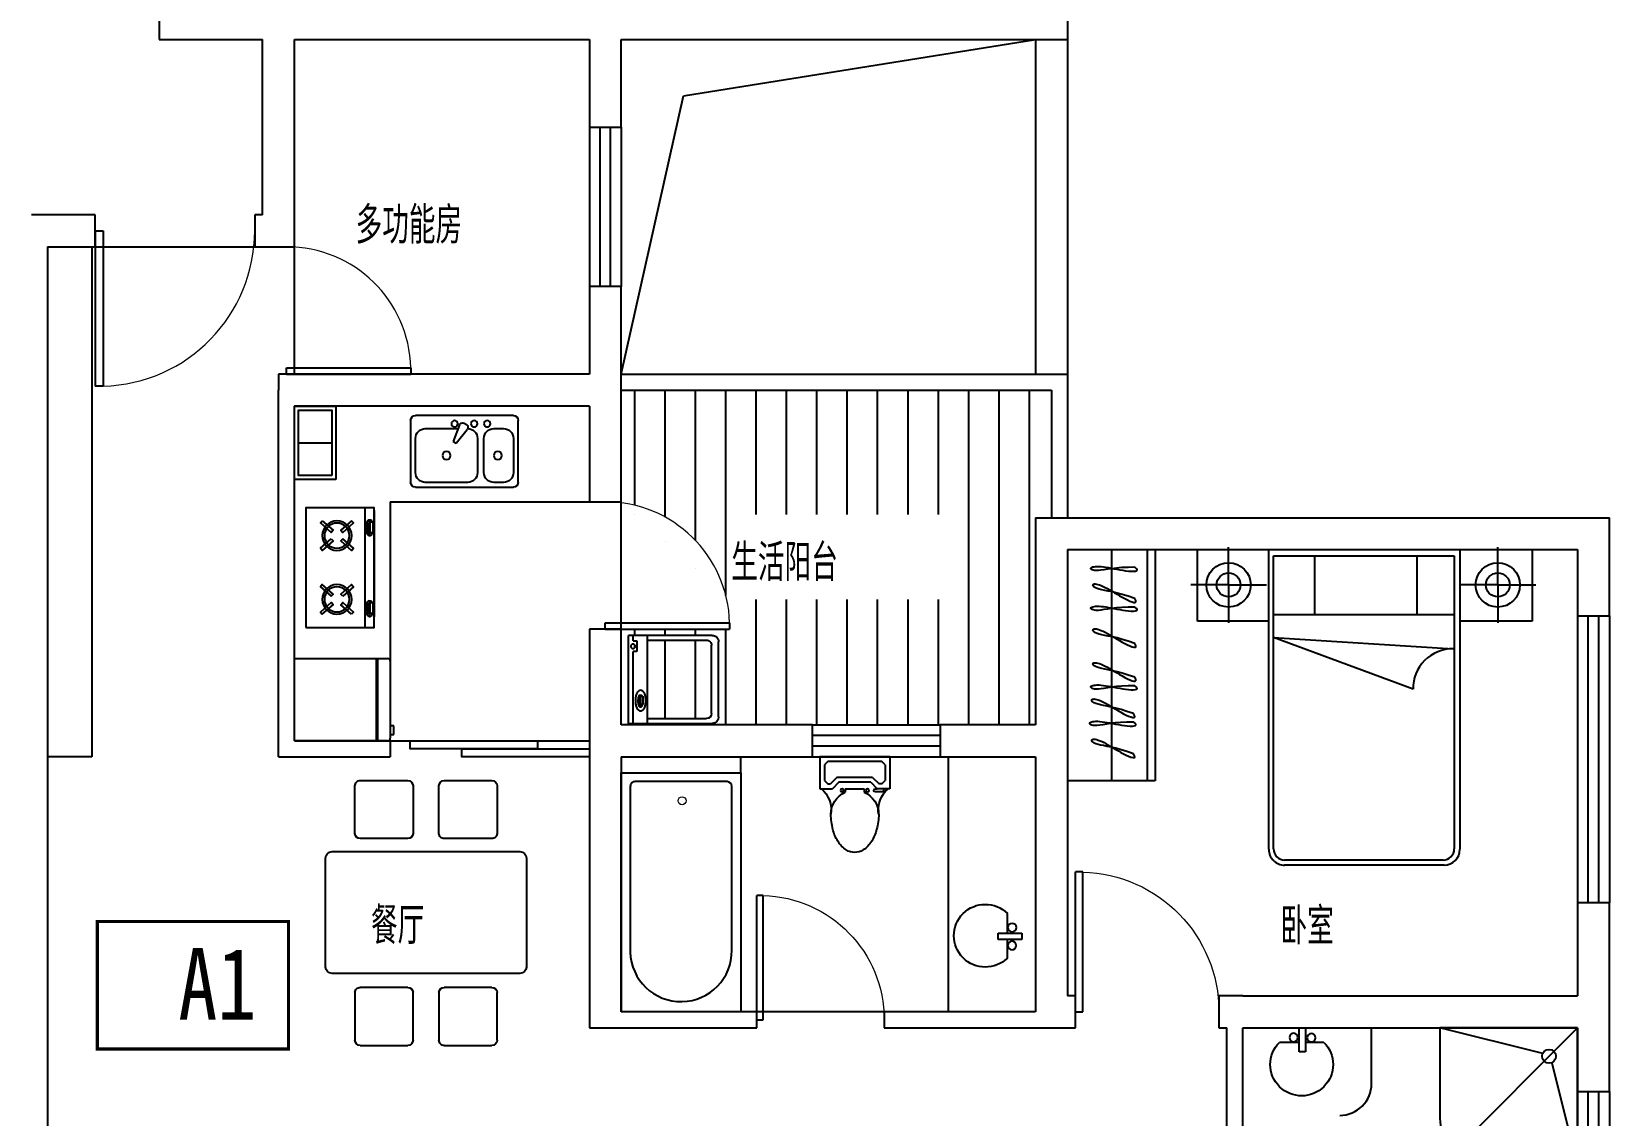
# Model space of a CAD drawing. Extents: x -355331 to -318731, y -592200 to -560200.
# Drawn here: x -337031 to -327131, y -586550 to -579750 of the extents above; entities that cross this region are included whole.
import ezdxf

# ---------------------------------------------------------------- set-up
doc = ezdxf.new("R2010")
doc.units = 0
doc.header["$LTSCALE"] = 1000
doc.header["$MEASUREMENT"] = 0
doc.layers.get('0').update_dxf_attribs({"linetype": 'CONTINUOUS'})
for name, color, linetype in [('BALCONY', 2, 'CONTINUOUS'), ('BATH', 6, 'CONTINUOUS'), ('H', 252, 'CONTINUOUS'), ('JIAJU', 252, 'CONTINUOUS'), ('JIEJU', 75, 'CONTINUOUS'), ('SY', 132, 'CONTINUOUS'), ('WALL', 2, 'CONTINUOUS'), ('WINDOW', 3, 'CONTINUOUS'), ('字', 7, 'CONTINUOUS'), ('文字', 7, 'CONTINUOUS')]:
    doc.layers.add(name, color=color, linetype=linetype)
doc.styles.add('-宋体', font='', dxfattribs={"width": 0.6})
doc.styles.add('_TCH_WINDOW', font='SIMPLEX', dxfattribs={"height": 3.5, "bigfont": 'GBCBIG'})
doc.styles.add('DIM_FONT', font='ROMAND.shx', dxfattribs={"width": 0.7})
doc.styles.add('HZ0', font='AcadEref.ttf', dxfattribs={"width": 0.7, "bigfont": 'ST.SHX'})
doc.styles.get("Standard").update_dxf_attribs({"font": 'GBENOR', "bigfont": 'GBCBIG'})
doc.styles.get('-宋体').set_extended_font_data('SimSun')

# ---------------------------------------------------------------- blocks, each defined once
blk = doc.blocks.new('_E15UYS')
for p, q in [((-55.7, 0), (-55.7, 700)), ((-32.3, 635.5), (-21.8, 635.5)), ((-24, 618.8), (-24, 554.2)), ((-7.4, 618.8), (-24, 618.8)), ((-7.4, 554.2), (-7.4, 618.8)), ((0, 15.1), (0, 637.9)), ((-33.5, 543.7), (-21.8, 543.8)), ((-24, 554.2), (-7.4, 554.2)), ((-32.3, 162.5), (-21.8, 162.5)), ((-24, 145.8), (-24, 81.2)), ((-7.4, 145.8), (-24, 145.8)), ((-7.4, 81.2), (-7.4, 145.8)), ((-33.5, 70.7), (-21.8, 70.8)), ((-24, 81.2), (-7.4, 81.2))]:
    blk.add_line(p, q)
for points in [[(-400, 700), (0, 700), (0, 0), (-400, 0), (-400, 700)], [(-252, 518), (-240.6, 505), (-304.1, 449), (-315.5, 461.9), (-252, 518)], [(-184.5, 518), (-196, 505), (-132.5, 449), (-121, 461.9), (-184.5, 518)], [(-252, 181), (-240.6, 194), (-304.1, 250), (-315.5, 237.1), (-252, 181)], [(-184.5, 181), (-196, 194), (-132.5, 250), (-121, 237.1), (-184.5, 181)]]:
    blk.add_lwpolyline(points)
for points in [[(-304.1, 623.5), (-240.6, 567.5), (-252, 554.5), (-315.5, 610.6)], [(-132.5, 623.5), (-196, 567.5), (-184.5, 554.5), (-121, 610.6)], [(-304.1, 75.5), (-240.6, 131.5), (-252, 144.5), (-315.5, 88.4)], [(-132.5, 75.5), (-196, 131.5), (-184.5, 144.5), (-121, 88.4)]]:
    blk.add_lwpolyline(points, close=True)
for points in [[(-32.3, 635.5, 0.259034), (-35.7, 633.6, 0.076276), (-40.7, 622.1, 0.036515), (-43.1, 608.5, 0.026615), (-44.1, 589.6, 0.026615), (-43.1, 570.8, 0.036515), (-40.7, 557.2, 0.076276), (-35.7, 545.7, 0.259034), (-32.3, 543.8, 0.078462), (-31.1, 544, 0.056762)], [(-21.8, 635.5, 0.259034), (-25.2, 633.6, 0.076276), (-30.1, 622.1, 0.036515), (-32.6, 608.5, 0.026615), (-33.6, 589.6, 0.026615), (-32.6, 570.8, 0.036515), (-30.1, 557.2, 0.076276), (-25.2, 545.7, 0.259034), (-21.8, 543.8, 0.259034), (-18.4, 545.7, 0.056762), (-14.4, 554.2, 0.036515)], [(-12.7, 618.8, 0.008736), (-13.4, 622.1, 0.076276), (-18.4, 633.6, 0.259034), (-21.8, 635.5, 0.259034)], [(-32.3, 162.5, 0.259034), (-35.7, 160.6, 0.076276), (-40.7, 149.1, 0.036515), (-43.1, 135.5, 0.026615), (-44.1, 116.7, 0.026615), (-43.1, 97.8, 0.036515), (-40.7, 84.3, 0.076276), (-35.7, 72.7, 0.259034), (-32.3, 70.8, 0.078462), (-31.1, 71, 0.056762)], [(-21.8, 162.5, 0.259034), (-25.2, 160.6, 0.076276), (-30.1, 149.1, 0.036515), (-32.6, 135.5, 0.026615), (-33.6, 116.7, 0.026615), (-32.6, 97.8, 0.036515), (-30.1, 84.3, 0.076276), (-25.2, 72.7, 0.259034), (-21.8, 70.8, 0.259034), (-18.4, 72.7, 0.056762), (-14.4, 81.2, 0.036515)], [(-12.7, 145.8, 0.008736), (-13.4, 149.1, 0.076276), (-18.4, 160.6, 0.259034), (-21.8, 162.5, 0.259034)]]:
    blk.add_lwpolyline(points, format="xyb")
for centre, radius in [((-218.3, 536.2), 86.4), ((-218.3, 536.2), 73.5), ((-218.3, 162.8), 86.4), ((-218.3, 162.8), 73.5)]:
    blk.add_circle(centre, radius)
at = {"width": 0.8, "flags": 9}
for tag in ['XSIZE', 'YSIZE']:
    blk.add_attdef(tag, (0, 0), '', height=0.5, dxfattribs=at)
blk = doc.blocks.new('$plan$00000400')
for p, q in [((-517, 0), (0, 0)), ((-517, -583.8), (-517, 0)), ((0, 0), (0, -583.8)), ((0, -511.5), (-517, -511.5)), ((-16.7, -600.4), (-500.3, -600.4)), ((-477.5, -600.4), (-477.5, -622.7)), ((-477.5, -622.7), (-421.9, -622.7)), ((-421.9, -622.7), (-421.9, -600.4))]:
    blk.add_line(p, q)
at = {"lineweight": 13}
blk.add_line((0, -522.6), (-517, -522.6), dxfattribs=at)
for centre, start, end in [((-500.3, -583.8), 180, 270), ((-16.7, -583.8), 270, 360)]:
    blk.add_arc(centre, 16.7, start, end)
blk = doc.blocks.new('M_E25ESP')
at = {"color": 0, "linetype": 'ByBlock'}
for p, q in [((0, -306.8), (0, 306.8)), ((30.7, 337.5), (419.3, 337.5)), ((358, 306.8), (143.2, 306.8)), ((450, 306.8), (450, -306.8)), ((81.8, 245.5), (81.8, 40)), ((419.3, -20.5), (419.3, 245.5)), ((48.4, 2), (56.6, -12.3)), ((58.9, 31.4), (162.5, 70.2)), ((172.8, 52.5), (87.3, -17.8)), ((162.5, 70.2), (172.8, 52.5)), ((143.2, -81.8), (358, -81.8)), ((81.8, -184.1), (81.8, -245.5)), ((358, -122.7), (143.2, -122.7)), ((419.3, -245.5), (419.3, -184.1)), ((419.3, -337.5), (30.7, -337.5)), ((143.2, -306.8), (358, -306.8))]:
    blk.add_line(p, q, dxfattribs=at)
for centre, radius in [((250.6, 112.5), 25.6), ((51.1, 61.4), 20.5), ((51.1, -61.4), 20.5), ((51.1, -143.2), 20.5), ((250.6, -209.7), 25.6)]:
    blk.add_circle(centre, radius, dxfattribs=at)
for centre, radius, start, end in [((30.7, 306.8), 30.7, 90, 180), ((143.2, 245.5), 61.4, 90, 180), ((358, 245.5), 61.4, 0, 90), ((419.3, 306.8), 30.7, 0, 90), ((66.1, 12.3), 20.5, 110.53768, 210), ((74.3, -2), 20.5, 210, 309.46232), ((143.2, -20.5), 61.4, 180, 270), ((358, -20.5), 61.4, 270, 0), ((143.2, -184.1), 61.4, 90, 180), ((358, -184.1), 61.4, 0, 90), ((143.2, -245.5), 61.4, 180, 270), ((358, -245.5), 61.4, 270, 0), ((30.7, -306.8), 30.7, 180, 270), ((419.3, -306.8), 30.7, 270, 0)]:
    blk.add_arc(centre, radius, start, end, dxfattribs=at)
at = {"style": 'DIM_FONT', "width": 0.8, "flags": 9}
for tag in ['YSIZE', 'XSIZE']:
    blk.add_attdef(tag, (0, 0), '', height=0.5, dxfattribs=at)
blk = doc.blocks.new('A$C38CF082A')
at = {"layer": 'BATH'}
blk.add_line((235, 230), (25, 230), dxfattribs=at)
for points in [[(0, 460), (260, 460), (260, 0), (0, 0)], [(25, 435), (235, 435), (235, 25), (25, 25)]]:
    blk.add_lwpolyline(points, close=True, dxfattribs=at)
blk = doc.blocks.new('WASH')
at = {"linetype": 'Continuous'}
for p, q in [((-656, 0), (0, 0)), ((-145, 0), (-145, -690)), ((0, -690), (0, 0)), ((-706, -640), (-706, -50)), ((-651, -612), (-651, -78)), ((-144, -38), (-611, -38)), ((-66, -43), (-66, -126)), ((-35, -43), (-66, -43)), ((-36, -43), (-36, 0)), ((-66, -126), (-35, -126)), ((-36, -690), (-36, -126)), ((-96, -478), (-113, -478)), ((-113, -478), (-113, -543)), ((-87, -468), (-99, -468)), ((-96, -543), (-96, -478)), ((-113, -543), (-96, -543)), ((-88, -560), (-99, -560)), ((0, -690), (-656, -690)), ((-144, -652), (-611, -652))]:
    blk.add_line(p, q, dxfattribs=at)
blk.add_lwpolyline([(-94, -428, 0.185158), (-107, -433, 0.102042), (-122, -453, 0.060862), (-130, -478, 0.047173), (-133, -511, 0.047173), (-130, -545, 0.060862), (-122, -570, 0.102042), (-107, -590, 0.185158), (-94, -595, 0.185158), (-82, -590, 0.102042), (-67, -570, 0.060862), (-59, -545, 0.047173), (-56, -511, 0.047173), (-59, -478, 0.060862), (-67, -453, 0.102042), (-82, -433, 0.185158)], format="xyb", close=True, dxfattribs=at)
for points in [[(-99, -560, 0.259034), (-95, -558, 0.076276), (-90, -546, 0.036515), (-88, -533, 0.026615), (-87, -514, 0.026615), (-88, -495, 0.036515), (-90, -482, 0.076276), (-95, -470, 0.259034), (-99, -468, 0.259034), (-102, -470, 0.056762), (-106, -478, 0.036515)], [(-88, -560, 0.259034), (-85, -558, 0.076276), (-80, -546, 0.036515), (-77, -533, 0.026615), (-76, -514, 0.026615), (-77, -495, 0.036515), (-80, -482, 0.076276), (-85, -470, 0.259034), (-88, -468, 0.078462), (-89, -468, 0.056762)], [(-108, -543, 0.008736), (-107, -546, 0.076276), (-102, -558, 0.259034), (-99, -560, 0.259034)]]:
    blk.add_lwpolyline(points, format="xyb", dxfattribs=at)
blk.add_circle((-35, -86), 17.5, dxfattribs=at)
for centre, radius, start, end in [((-656, -50), 50, 90, 180), ((-611, -78), 40, 90, 180), ((-611, -612), 40, 180, 270), ((-656, -640), 50, 180, 270)]:
    blk.add_arc(centre, radius, start, end, dxfattribs=at)
at = {"linetype": 'Continuous', "width": 0.8, "flags": 9}
for tag in ['XSIZE', 'YSIZE']:
    blk.add_attdef(tag, (0, -345), '', height=0.5, rotation=270, dxfattribs=at)
blk = doc.blocks.new('_E6OBL')
at = {"color": 0, "linetype": 'ByBlock'}
for p, q in [((0, 506), (230, 506)), ((0, 0), (0, 506)), ((34, 448), (58, 471)), ((58, 471), (172, 471)), ((172, 471), (196, 448)), ((230, 506), (230, 414)), ((34, 58), (34, 448)), ((150, 382), (196, 428)), ((150, 124), (150, 382)), ((184, 368), (230, 414)), ((184, 138), (184, 368)), ((196, 448), (196, 428)), ((230, 322), (256, 322)), ((230, 322), (230, 184)), ((150, 124), (196, 78)), ((184, 138), (230, 92)), ((230, 184), (256, 184)), ((0, 0), (230, 0)), ((58, 34), (34, 58)), ((58, 34), (172, 34)), ((196, 58), (172, 34)), ((196, 58), (196, 78)), ((230, 104), (230, 92)), ((230, 0), (230, 92)), ((230, 46), (253, 46)), ((253, 46), (253, 104))]:
    blk.add_line(p, q, dxfattribs=at)
blk.add_lwpolyline([(414, 80, 0.063415), (524, 95, 0.076468), (609, 131, 0.107136), (672, 192, 0.147373), (690, 253, 0.147373), (672, 314, 0.107136), (609, 375, 0.076468), (524, 411, 0.063415), (414, 425, 0.063415)], format="xyb", dxfattribs=at)
for centre in [(242, 345), (242, 161)]:
    blk.add_circle(centre, 11.5, dxfattribs=at)
for centre, radius, start, end in [((386, 630), 207, 221.089, 277.7989), ((414, 253), 172, 90, 156.4218), ((242, 104), 11.5, 0, 180), ((414, 253), 172, 203.5782, 270), ((386, -124), 207, 82.2011, 138.911)]:
    blk.add_arc(centre, radius, start, end, dxfattribs=at)
at = {"style": 'HZ0', "width": 0.75, "flags": 9}
for tag in ['XSIZE', 'YSIZE']:
    blk.add_attdef(tag, (0, 0), '', height=0.5, dxfattribs=at)
blk = doc.blocks.new('1243')
for p, q in [((40.6, 150), (0, 150)), ((0, 150), (0, 0)), ((40.6, 0), (40.6, 150)), ((0, 91.6), (-123.3, 91.6)), ((0, 0), (40.6, 0)), ((156.3, 91.6), (40.6, 91.6))]:
    blk.add_line(p, q)
for centre in [(-34.3, 61), (77.5, 62.3)]:
    blk.add_circle(centre, 26.7)
blk.add_arc((16.5, 230.2), 196.9, 315.25267, 584.74733)
blk = doc.blocks.new('A$C4AAE78FC')
for p, q in [((16.4, 43.5), (16.4, 2143.5)), ((16.4, 2143.5), (466.4, 2143.5)), ((238.2, 1926.7), (238.2, 2164.8)), ((466.4, 2143.5), (466.4, 1689.5)), ((238.2, 1926.7), (0.1, 1926.7)), ((238.2, 1926.7), (238.2, 1688.6)), ((238.2, 1926.7), (476.3, 1926.7)), ((16.4, 1689.5), (1896.4, 1689.5)), ((54.9, 1653.6), (426.1, 1653.6)), ((54.9, 519.7), (54.9, 1653.6)), ((426.1, 1653.6), (426.1, 519.7)), ((426.1, 1653.6), (1894.1, 1653.6)), ((568.2, 519.7), (638.8, 1646.9)), ((1996.4, 1589.5), (1996.4, 589.5)), ((1964.1, 1583.6), (1964.1, 589.7)), ((54.9, 1418.8), (426.1, 1418.8)), ((892.2, 1395.6), (568.2, 519.7)), ((54.9, 777.1), (426.1, 777.1)), ((426.1, 519.7), (54.9, 519.7)), ((1894.1, 519.7), (426.1, 519.7)), ((1896.4, 489.5), (16.4, 489.5)), ((238.2, 238), (238.2, 476.1)), ((466.4, 489.5), (466.4, 43.5)), ((238.2, 238), (0.1, 238)), ((238.2, 238), (476.3, 238)), ((238.2, 238), (238.2, 0)), ((466.4, 43.5), (16.4, 43.5))]:
    blk.add_line(p, q)
for centre, radius in [((238.2, 1926.7), 139), ((238.2, 1926.7), 75), ((238.2, 238), 139), ((238.2, 238), 75)]:
    blk.add_circle(centre, radius)
for centre, radius, start, end in [((1896.4, 1589.5), 100, 0, 90), ((887.3, 1644), 248.5, 179.33287, 271.12903), ((1894.1, 1583.6), 70, 0, 90), ((1894.1, 589.7), 70, 270, 360), ((1896.4, 589.5), 100, 270, 360)]:
    blk.add_arc(centre, radius, start, end)
blk = doc.blocks.new('A$C14184E9E')
for p, q in [((-0.1, 720), (-0.1, 0)), ((719.9, 720), (-0.1, 720)), ((-0.1, 720), (646.7, 73.2)), ((182.3, 585.2), (719.9, 720)), ((719.9, 250), (719.9, 720)), ((134.7, 537.6), (-0.1, 0)), ((-0.1, 0), (469.9, 0))]:
    blk.add_line(p, q)
blk.add_circle((149, 570.8), 36.2)
blk.add_arc((469.9, 250), 250, 270, 360)
blk = doc.blocks.new('A$C24FA74F6')
for p, q in [((184.1, 1629.6, 0), (184.1, 1329.9, 0)), ((516.2, 1662, 0), (216.5, 1662, 0)), ((548.6, 1329.9, 0), (548.6, 1629.6, 0)), ((711.4, 1629.6, 0), (711.4, 1329.9, 0)), ((1043.5, 1662, 0), (743.8, 1662, 0)), ((1075.9, 1329.9, 0), (1075.9, 1629.6, 0)), ((216.5, 1297.5, 0), (516.2, 1297.5, 0)), ((743.8, 1297.5, 0), (1043.5, 1297.5, 0)), ((1219.5, 1216.5, 0), (40.5, 1216.5, 0)), ((0, 1176, 0), (0, 492, 0)), ((1260, 492, 0), (1260, 1176, 0)), ((40.5, 451.5, 0), (1219.5, 451.5, 0)), ((184.1, 32.4, 0), (184.1, 332.1, 0)), ((216.5, 364.5, 0), (516.2, 364.5, 0)), ((548.6, 332.1, 0), (548.6, 32.4, 0)), ((711.4, 32.4, 0), (711.4, 332.1, 0)), ((743.8, 364.5, 0), (1043.5, 364.5, 0)), ((1075.9, 332.1, 0), (1075.9, 32.4, 0)), ((516.2, 0, 0), (216.5, 0, 0)), ((1043.5, 0, 0), (743.8, 0, 0))]:
    blk.add_line(p, q)
for centre, major_axis, start_param, end_param in [((216.5, 1629.6, 0), (0.1, 32.4), 0.001917, 1.572713), ((516.2, 1629.6, 0), (-0.2, 32.4), 4.707253, 6.278049), ((743.8, 1629.6, 0), (0.2, 32.4), 0.005132, 1.575928), ((1043.5, 1629.6, 0), (0.3, 32.4), -1.562004, 0.008793), ((216.5, 1329.9, 0), (-0.2, 32.4), 1.56566, 3.136457), ((516.2, 1329.9, 0), (0.1, 32.4), 3.143509, 4.714306), ((743.8, 1329.9, 0), (0.5, 32.4), 1.587411, 3.158207), ((1043.5, 1329.9, 0), (-0.2, 32.4), 3.135846, 4.706642), ((40.5, 1176, 0), (0, 40.5), 0.001035, 1.571831), ((1219.5, 1176, 0), (-0.4, 40.5), 4.702727, 6.273524), ((40.5, 492, 0), (-0.4, 40.5), 1.561135, 3.131931), ((1219.5, 492, 0), (0.1, 40.5), 3.145197, 4.715993), ((216.5, 332.1, 0), (0.2, 32.4), 0.005132, 1.575928), ((516.2, 332.1, 0), (-0.2, 32.4), 4.707253, 6.278049), ((743.8, 332.1, 0), (-0.2, 32.4), -0.005746, 1.56505), ((1043.5, 332.1, 0), (0.3, 32.4), -1.562004, 0.008793), ((216.5, 32.4, 0), (0.5, 32.4), 1.587411, 3.158207), ((516.2, 32.4, 0), (0.2, 32.4), 3.146724, 4.717521), ((743.8, 32.4, 0), (0.5, 32.4), 1.587411, 3.158207), ((1043.5, 32.4, 0), (-0.2, 32.4), 3.135846, 4.706642)]:
    blk.add_ellipse(centre, major_axis=major_axis, ratio=1, start_param=start_param, end_param=end_param)
blk = doc.blocks.new('$TCHSYS$WIN2D')
for p, q in [((-0.5, 0.5), (0.5, 0.5)), ((0.5, 0.1667), (-0.5, 0.1667)), ((0.5, -0.1667), (-0.5, -0.1667)), ((-0.5, -0.5), (0.5, -0.5))]:
    blk.add_line(p, q)
blk = doc.blocks.new('$TCHSYS$DOOR2D')
for p, q in [((0.45, 0.975), (0.5, 0.975)), ((0.45, 0), (0.45, 0.975)), ((0.5, 0), (0.5, 0.975)), ((0.5, 0), (0.45, 0))]:
    blk.add_line(p, q)
at = {"lineweight": 13}
blk.add_arc((0.475, 0), 0.975, 91.46928, 180, dxfattribs=at)
blk = doc.blocks.new('$plan$00001638')
for p, q in [((1414.5, 318.5), (375, 318.6)), ((1444.2, -288.5), (1444.5, 288.5)), ((386.7, -318.6), (1414.2, -318.5))]:
    blk.add_line(p, q)
blk.add_lwpolyline([(0, 375), (1500, 375), (1500, -375), (0, -375)], close=True)
at = {"lineweight": 13}
blk.add_circle((1324.3, -6.3), 25, dxfattribs=at)
for centre, radius, start, end in [((382.8, 0), 318.7, 91.39817, 270.69988), ((1414.5, 288.5), 30, 359.97135, 449.99558), ((1414.2, -288.5), 30, 270.00569, 359.97135)]:
    blk.add_arc(centre, radius, start, end)

msp = doc.modelspace()

# ---------------------------------------------------------------- hatches: boundary and pattern name
at = {"layer": 'H'}
h = msp.add_hatch(dxfattribs=at)
h.set_pattern_fill('ANSI31', color=256, scale=120, angle=225, style=0)
h.set_pattern_definition([(270, (-951799.98, -787155.7), (190.5, -6e-14), [])])
edge = h.paths.add_edge_path(flags=16)
edge.add_ellipse((-332760.6, -583578.5), major_axis=(28.3, 28.3), ratio=1, start_angle=315, end_angle=405, ccw=False)
edge.add_line((-332720.6, -583578.5), (-332720.6, -584050.5))
edge.add_ellipse((-332760.6, -584050.5), major_axis=(-28.3, 28.3), ratio=1, start_angle=135, end_angle=225, ccw=False)
edge.add_line((-332760.6, -584090.5), (-333285.3, -584090.5))
edge.add_line((-333285.3, -584090.5), (-333285.3, -583538.5))
edge.add_line((-333285.3, -583538.5), (-332760.6, -583538.5))
edge = h.paths.add_edge_path(flags=0)
edge.add_ellipse((-332796.5, -583600.7), major_axis=(-22.6, 22.6), ratio=1, start_angle=225, end_angle=315, ccw=False)
edge.add_line((-332764.5, -583600.7), (-332764.5, -584028.3))
edge.add_ellipse((-332796.5, -584028.3), major_axis=(22.6, 22.6), ratio=1, start_angle=225, end_angle=315, ccw=False)
edge.add_line((-332796.5, -584060.3), (-333169.5, -584060.3))
edge.add_line((-333169.5, -584060.3), (-333169.5, -583568.7))
edge.add_line((-333169.5, -583568.7), (-332796.5, -583568.7))
edge = h.paths.add_edge_path(flags=0)
edge.add_ellipse((-333257.3, -583607.6), major_axis=(9.9, 9.9), ratio=1, start_angle=0, end_angle=360, ccw=False)
edge = h.paths.add_edge_path(flags=0)
edge.add_ellipse((-333231.6, -583920.7), major_axis=(33.9, 33.9), ratio=1, start_angle=339.73453, end_angle=363.04011, ccw=False)
edge.add_ellipse((-333266.9, -583936.9), major_axis=(-61.4, 61.4), ratio=1, start_angle=235.80328, end_angle=249.73453, ccw=False)
edge.add_ellipse((-333323.1, -583947.7), major_axis=(101.8, 101.8), ratio=1, start_angle=315, end_angle=325.80328, ccw=False)
edge.add_ellipse((-333323.1, -583947.7), major_axis=(-101.8, 101.8), ratio=1, start_angle=214.19672, end_angle=225, ccw=False)
edge.add_ellipse((-333266.9, -583958.4), major_axis=(-61.4, 61.4), ratio=1, start_angle=200.26547, end_angle=214.19672, ccw=False)
edge.add_ellipse((-333231.6, -583974.7), major_axis=(33.9, 33.9), ratio=1, start_angle=266.95989, end_angle=290.26547, ccw=False)
edge.add_ellipse((-333209.7, -583998.9), major_axis=(10.8, 10.8), ratio=1, start_angle=225, end_angle=266.95989)
edge.add_ellipse((-333209.7, -583998.9), major_axis=(10.8, 10.8), ratio=1, start_angle=183.04011, end_angle=225, ccw=False)
edge.add_ellipse((-333187.9, -583974.7), major_axis=(33.9, 33.9), ratio=1, start_angle=159.73453, end_angle=183.04011, ccw=False)
edge.add_ellipse((-333152.6, -583958.4), major_axis=(-61.4, 61.4), ratio=1, start_angle=55.80328, end_angle=69.73453, ccw=False)
edge.add_ellipse((-333096.4, -583947.7), major_axis=(-101.8, 101.8), ratio=1, start_angle=45, end_angle=55.80328, ccw=False)
edge.add_ellipse((-333096.4, -583947.7), major_axis=(-101.8, 101.8), ratio=1, start_angle=34.19672, end_angle=45, ccw=False)
edge.add_ellipse((-333152.6, -583936.9), major_axis=(61.4, 61.4), ratio=1, start_angle=110.26547, end_angle=124.19672, ccw=False)
edge.add_ellipse((-333187.9, -583920.7), major_axis=(-33.9, 33.9), ratio=1, start_angle=-3.04011, end_angle=20.26547, ccw=False)
edge.add_ellipse((-333209.7, -583896.4), major_axis=(-10.8, 10.8), ratio=1, start_angle=315, end_angle=356.95989)
edge.add_ellipse((-333209.7, -583896.4), major_axis=(10.8, 10.8), ratio=1, start_angle=363.04011, end_angle=405, ccw=False)
edge = h.paths.add_edge_path(flags=0)
edge.add_line((-333200, -583921.3), (-333194.9, -583921.3))
edge.add_line((-333194.9, -583921.3), (-333194.9, -583973))
edge.add_line((-333194.9, -583973), (-333198.9, -583973))
edge.add_ellipse((-333231.8, -583967.3), major_axis=(-23.4, 23.4), ratio=1, start_angle=193.08944, end_angle=210.53687)
edge.add_ellipse((-333206.4, -583983.1), major_axis=(2.28, 2.28), ratio=1, start_angle=225, end_angle=283.08944)
edge.add_ellipse((-333181.1, -583967.3), major_axis=(23.4, 23.4), ratio=1, start_angle=149.46313, end_angle=166.91056)
edge.add_line((-333208.4, -583986.3), (-333216.8, -583986.3))
edge.add_ellipse((-333189.5, -583967.3), major_axis=(23.4, 23.4), ratio=1, start_angle=149.46313, end_angle=166.91056)
edge.add_ellipse((-333148.4, -583956.7), major_axis=(53.4, 53.4), ratio=1, start_angle=141.09827, end_angle=149.46313)
edge.add_ellipse((-333082.3, -583949.7), major_axis=(100.4, 100.4), ratio=1, start_angle=135, end_angle=141.09827)
edge.add_ellipse((-333082.3, -583949.7), major_axis=(-100.4, 100.4), ratio=1, start_angle=38.90173, end_angle=45)
edge.add_ellipse((-333148.4, -583942.6), major_axis=(53.4, 53.4), ratio=1, start_angle=120.53687, end_angle=128.90173)
edge.add_ellipse((-333189.5, -583932), major_axis=(-23.4, 23.4), ratio=1, start_angle=13.08944, end_angle=30.53687)
edge.add_ellipse((-333214.9, -583916.2), major_axis=(-2.28, 2.28), ratio=1, start_angle=-45, end_angle=13.08944)
edge.add_ellipse((-333214.9, -583916.2), major_axis=(2.28, 2.28), ratio=1, start_angle=387.05456, end_angle=405)
edge.add_line((-333214.9, -583912.9), (-333204.5, -583913))
edge.add_ellipse((-333231.8, -583932), major_axis=(23.4, 23.4), ratio=1, start_angle=333.91551, end_angle=346.91056)
edge = h.paths.add_edge_path(flags=0)
edge.add_ellipse((-333206.4, -583916.2), major_axis=(2.28, 2.28), ratio=1, start_angle=346.91056, end_angle=405)
edge.add_ellipse((-333206.4, -583916.2), major_axis=(-2.28, 2.28), ratio=1, start_angle=-45, end_angle=13.08944)
edge.add_ellipse((-333181.1, -583932), major_axis=(23.4, 23.4), ratio=1, start_angle=103.08944, end_angle=120.53687)
edge.add_ellipse((-333140, -583942.6), major_axis=(-53.4, 53.4), ratio=1, start_angle=30.53687, end_angle=38.90173)
edge.add_ellipse((-333073.9, -583949.7), major_axis=(-100.4, 100.4), ratio=1, start_angle=38.90173, end_angle=45)
edge.add_ellipse((-333073.9, -583949.7), major_axis=(100.4, 100.4), ratio=1, start_angle=135, end_angle=141.09827)
edge.add_ellipse((-333140, -583956.7), major_axis=(53.4, 53.4), ratio=1, start_angle=141.09827, end_angle=149.46313)
edge.add_ellipse((-333073.9, -583949.7), major_axis=(100.4, 100.4), ratio=1, start_angle=135, end_angle=141.09827)
edge.add_ellipse((-333073.9, -583949.7), major_axis=(-100.4, 100.4), ratio=1, start_angle=38.90173, end_angle=45)
edge.add_ellipse((-333140, -583942.6), major_axis=(-53.4, 53.4), ratio=1, start_angle=30.53687, end_angle=38.90173)
edge.add_ellipse((-333181.1, -583932), major_axis=(23.4, 23.4), ratio=1, start_angle=103.08944, end_angle=120.53687)
edge = h.paths.add_edge_path()
edge.add_line((-332674.7, -583289.4), (-332674.7, -582781.2))
edge.add_line((-332674.7, -582781.2), (-331243.4, -582781.2))
edge.add_line((-331243.4, -582781.2), (-331243.4, -583312.8))
edge.add_line((-331243.4, -583312.8), (-332669.2, -583312.8))
edge.add_arc((-333431, -583480.3), 780, 1.46928, 12.40068, ccw=False)
edge.add_line((-332651.2, -583460.3), (-332651, -583460.3))
edge.add_line((-332651, -583460.3), (-332651, -583500.3))
edge.add_line((-332651, -583500.3), (-333331, -583500.3))
edge.add_line((-333331, -583500.3), (-333331, -584100.3))
edge.add_line((-333331, -584100.3), (-330731, -584100.3))
edge.add_line((-330731, -584100.3), (-330731, -582800.3))
edge.add_line((-330731, -582800.3), (-330631, -582800.3))
edge.add_line((-330631, -582800.3), (-330631, -582000.3))
edge.add_line((-330631, -582000.3), (-333331, -582000.3))
edge.add_line((-333331, -582000.3), (-333331, -582706.8))
edge.add_arc((-333431, -583480.3), 780, 14.17184, 82.63411, ccw=False)

# ---------------------------------------------------------------- linework, layer by layer
at = {"layer": 'BALCONY'}
for p, q in [((-332940.7, -580153.7), (-330731, -579800.3)), ((-330731, -579800.3), (-330731, -581900.3)), ((-330531, -579800.3), (-330531, -582800.3)), ((-333331, -581900.3), (-332940.7, -580153.7)), ((-333331, -581900.3), (-330531, -581900.3)), ((-333331, -582000.3), (-330631, -582000.3)), ((-330631, -582000.3), (-330631, -582800.3))]:
    msp.add_line(p, q, dxfattribs=at)
at = {"layer": 'BATH'}
for p, q in [((-334781, -582700.3), (-333531, -582700.3)), ((-334781, -582700.3), (-334781, -584100.3)), ((-332581, -584400.3), (-332581, -584300.3)), ((-331281, -584300.3), (-331281, -585900.3)), ((-328623.5, -586350.3), (-328623.5, -586000.3))]:
    msp.add_line(p, q, dxfattribs=at)
msp.add_arc((-328823.5, -586350.3), 200, 270, 0, dxfattribs=at)
at = {"layer": 'JIAJU', "linetype": 'ByBlock'}
for p, q in [((-336653.5, -581100.3), (-336653.5, -584300.3)), ((-336653.5, -584300.3), (-336931, -584300.3))]:
    msp.add_line(p, q, dxfattribs=at)
at = {"layer": 'JIAJU'}
for p, q in [((-330256, -583000.3), (-330256, -584450.3)), ((-330031, -583000.3), (-330031, -584450.3)), ((-329981, -583000.3), (-329981, -584450.3)), ((-329981, -584450.3), (-330531, -584450.3))]:
    msp.add_line(p, q, dxfattribs=at)
for points in [[(-330107.8, -583111.1), (-330151.5, -583111.7), (-330190.3, -583113.7), (-330224.3, -583116.7), (-330254.1, -583120.3), (-330280, -583124), (-330302.3, -583127.5), (-330321.4, -583130.3), (-330337.5, -583132.1), (-330351.1, -583132.5), (-330362.3, -583131.7), (-330371, -583129.9), (-330377.5, -583127.3), (-330381.7, -583124.3), (-330383.8, -583120.9), (-330383.8, -583117.6), (-330381.8, -583114.4), (-330377.8, -583111.7), (-330372.1, -583109.5), (-330364.7, -583107.8), (-330355.6, -583106.7), (-330345.1, -583106.1), (-330333.2, -583106.2), (-330320, -583107), (-330305.7, -583108.5), (-330290.4, -583110.7), (-330274.2, -583113.5), (-330257.2, -583116.7), (-330239.7, -583120.1), (-330221.7, -583123.7), (-330203.4, -583127.1), (-330185, -583130.3), (-330166.5, -583133), (-330148.4, -583135.1), (-330131.3, -583136.4), (-330116.4, -583136.5), (-330104.6, -583135.3), (-330096.8, -583132.4), (-330094.1, -583127.6), (-330097.5, -583120.6), (-330107.8, -583111.1)], [(-330109.2, -583307.6), (-330150.5, -583293.2), (-330187.6, -583281.8), (-330220.6, -583273), (-330249.8, -583266.1), (-330275.4, -583260.8), (-330297.6, -583256.4), (-330316.4, -583252.6), (-330332.3, -583248.7), (-330345.2, -583244.4), (-330355.4, -583239.9), (-330363, -583235.2), (-330368.2, -583230.6), (-330371.1, -583226.2), (-330371.9, -583222.4), (-330370.7, -583219.3), (-330367.8, -583217), (-330363.2, -583215.8), (-330357, -583215.7), (-330349.4, -583216.6), (-330340.5, -583218.6), (-330330.5, -583221.7), (-330319.3, -583225.9), (-330307.2, -583231.1), (-330294.3, -583237.4), (-330280.7, -583244.7), (-330266.4, -583252.9), (-330251.5, -583261.7), (-330236.2, -583270.9), (-330220.5, -583280.4), (-330204.5, -583289.9), (-330188.3, -583299.2), (-330171.9, -583308), (-330155.5, -583316.2), (-330140, -583323.3), (-330126, -583328.5), (-330114.5, -583331.4), (-330106.2, -583331.3), (-330102, -583327.7), (-330102.7, -583320), (-330109.2, -583307.6)], [(-330107.8, -583360.6), (-330151.5, -583361.2), (-330190.3, -583363.2), (-330224.3, -583366.1), (-330254.1, -583369.7), (-330280, -583373.4), (-330302.3, -583376.9), (-330321.4, -583379.8), (-330337.5, -583381.5), (-330351.1, -583382), (-330362.3, -583381.1), (-330371, -583379.3), (-330377.5, -583376.8), (-330381.7, -583373.7), (-330383.8, -583370.4), (-330383.8, -583367), (-330381.8, -583363.9), (-330377.8, -583361.2), (-330372.1, -583358.9), (-330364.7, -583357.2), (-330355.6, -583356.1), (-330345.1, -583355.6), (-330333.2, -583355.7), (-330320, -583356.5), (-330305.7, -583358), (-330290.4, -583360.2), (-330274.2, -583362.9), (-330257.2, -583366.1), (-330239.7, -583369.6), (-330221.7, -583373.1), (-330203.4, -583376.5), (-330185, -583379.7), (-330166.5, -583382.4), (-330148.4, -583384.6), (-330131.3, -583385.8), (-330116.4, -583386), (-330104.6, -583384.7), (-330096.8, -583381.8), (-330094.1, -583377), (-330097.5, -583370), (-330107.8, -583360.6)], [(-330109.2, -583589.4), (-330150.5, -583575), (-330187.6, -583563.7), (-330220.6, -583554.8), (-330249.8, -583548), (-330275.4, -583542.6), (-330297.6, -583538.3), (-330316.4, -583534.4), (-330332.3, -583530.6), (-330345.2, -583526.3), (-330355.4, -583521.7), (-330363, -583517), (-330368.2, -583512.4), (-330371.1, -583508.1), (-330371.9, -583504.3), (-330370.7, -583501.1), (-330367.8, -583498.8), (-330363.2, -583497.6), (-330357, -583497.5), (-330349.4, -583498.5), (-330340.5, -583500.5), (-330330.5, -583503.6), (-330319.3, -583507.7), (-330307.2, -583513), (-330294.3, -583519.3), (-330280.7, -583526.6), (-330266.4, -583534.7), (-330251.5, -583543.5), (-330236.2, -583552.8), (-330220.5, -583562.2), (-330204.5, -583571.7), (-330188.3, -583581), (-330171.9, -583589.9), (-330155.5, -583598.1), (-330140, -583605.1), (-330126, -583610.4), (-330114.5, -583613.2), (-330106.2, -583613.2), (-330102, -583609.6), (-330102.7, -583601.8), (-330109.2, -583589.4)], [(-330109.2, -583801.7), (-330150.5, -583787.3), (-330187.6, -583776), (-330220.6, -583767.1), (-330249.8, -583760.3), (-330275.4, -583754.9), (-330297.6, -583750.6), (-330316.4, -583746.7), (-330332.3, -583742.9), (-330345.2, -583738.6), (-330355.4, -583734), (-330363, -583729.3), (-330368.2, -583724.7), (-330371.1, -583720.4), (-330371.9, -583716.6), (-330370.7, -583713.4), (-330367.8, -583711.1), (-330363.2, -583709.9), (-330357, -583709.8), (-330349.4, -583710.8), (-330340.5, -583712.8), (-330330.5, -583715.9), (-330319.3, -583720), (-330307.2, -583725.3), (-330294.3, -583731.6), (-330280.7, -583738.9), (-330266.4, -583747.1), (-330251.5, -583755.9), (-330236.2, -583765.1), (-330220.5, -583774.5), (-330204.5, -583784), (-330188.3, -583793.3), (-330171.9, -583802.2), (-330155.5, -583810.4), (-330140, -583817.4), (-330126, -583822.7), (-330114.5, -583825.5), (-330106.2, -583825.5), (-330102, -583821.9), (-330102.7, -583814.2), (-330109.2, -583801.7)], [(-330107.8, -583854.7), (-330151.5, -583855.3), (-330190.3, -583857.3), (-330224.3, -583860.3), (-330254.1, -583863.9), (-330280, -583867.6), (-330302.3, -583871.1), (-330321.4, -583873.9), (-330337.5, -583875.7), (-330351.1, -583876.1), (-330362.3, -583875.3), (-330371, -583873.5), (-330377.5, -583870.9), (-330381.7, -583867.9), (-330383.8, -583864.5), (-330383.8, -583861.2), (-330381.8, -583858), (-330377.8, -583855.3), (-330372.1, -583853.1), (-330364.7, -583851.4), (-330355.6, -583850.3), (-330345.1, -583849.7), (-330333.2, -583849.8), (-330320, -583850.6), (-330305.7, -583852.1), (-330290.4, -583854.3), (-330274.2, -583857.1), (-330257.2, -583860.3), (-330239.7, -583863.7), (-330221.7, -583867.3), (-330203.4, -583870.7), (-330185, -583873.9), (-330166.5, -583876.6), (-330148.4, -583878.7), (-330131.3, -583880), (-330116.4, -583880.1), (-330104.6, -583878.9), (-330096.8, -583876), (-330094.1, -583871.2), (-330097.5, -583864.2), (-330107.8, -583854.7)], [(-330116.7, -584029.6), (-330158, -584015.2), (-330195.1, -584003.8), (-330228.1, -583995), (-330257.3, -583988.1), (-330282.9, -583982.8), (-330305.1, -583978.4), (-330323.9, -583974.6), (-330339.8, -583970.7), (-330352.7, -583966.5), (-330362.9, -583961.9), (-330370.5, -583957.2), (-330375.7, -583952.6), (-330378.6, -583948.3), (-330379.4, -583944.4), (-330378.3, -583941.3), (-330375.3, -583939), (-330370.7, -583937.8), (-330364.5, -583937.7), (-330356.9, -583938.6), (-330348, -583940.7), (-330338, -583943.7), (-330326.8, -583947.9), (-330314.7, -583953.1), (-330301.8, -583959.4), (-330288.2, -583966.8), (-330273.9, -583974.9), (-330259, -583983.7), (-330243.7, -583993), (-330228, -584002.4), (-330212, -584011.9), (-330195.8, -584021.2), (-330179.4, -584030.1), (-330163, -584038.3), (-330147.5, -584045.3), (-330133.5, -584050.5), (-330122, -584053.4), (-330113.7, -584053.3), (-330109.5, -584049.7), (-330110.2, -584042), (-330116.7, -584029.6)], [(-330115.3, -584082.6), (-330159, -584083.2), (-330197.8, -584085.2), (-330231.8, -584088.2), (-330261.6, -584091.7), (-330287.5, -584095.5), (-330309.8, -584098.9), (-330328.9, -584101.8), (-330345, -584103.6), (-330358.6, -584104), (-330369.8, -584103.2), (-330378.5, -584101.3), (-330385, -584098.8), (-330389.2, -584095.7), (-330391.3, -584092.4), (-330391.3, -584089), (-330389.3, -584085.9), (-330385.3, -584083.2), (-330379.6, -584081), (-330372.2, -584079.3), (-330363.1, -584078.1), (-330352.6, -584077.6), (-330340.7, -584077.7), (-330327.5, -584078.5), (-330313.2, -584080), (-330297.9, -584082.2), (-330281.7, -584085), (-330264.7, -584088.2), (-330247.2, -584091.6), (-330229.2, -584095.1), (-330210.9, -584098.5), (-330192.5, -584101.7), (-330174, -584104.5), (-330155.9, -584106.6), (-330138.9, -584107.9), (-330123.9, -584108), (-330112.1, -584106.8), (-330104.3, -584103.9), (-330101.6, -584099.1), (-330105, -584092.1), (-330115.3, -584082.6)], [(-330116.7, -584281.6), (-330158, -584267.2), (-330195.1, -584255.8), (-330228.1, -584246.9), (-330257.3, -584240.1), (-330282.9, -584234.7), (-330305.1, -584230.4), (-330323.9, -584226.5), (-330339.8, -584222.7), (-330352.7, -584218.4), (-330362.9, -584213.8), (-330370.5, -584209.2), (-330375.7, -584204.5), (-330378.6, -584200.2), (-330379.4, -584196.4), (-330378.3, -584193.2), (-330375.3, -584191), (-330370.7, -584189.8), (-330364.5, -584189.6), (-330356.9, -584190.6), (-330348, -584192.6), (-330338, -584195.7), (-330326.8, -584199.9), (-330314.7, -584205.1), (-330301.8, -584211.4), (-330288.2, -584218.7), (-330273.9, -584226.9), (-330259, -584235.7), (-330243.7, -584244.9), (-330228, -584254.4), (-330212, -584263.8), (-330195.8, -584273.1), (-330179.4, -584282), (-330163, -584290.2), (-330147.5, -584297.2), (-330133.5, -584302.5), (-330122, -584305.4), (-330113.7, -584305.3), (-330109.5, -584301.7), (-330110.2, -584294), (-330116.7, -584281.6)]]:
    msp.add_lwpolyline(points, dxfattribs=at)
at = {"layer": 'SY', "const_width": 20}
msp.add_lwpolyline([(-336618.7, -585333.8), (-335418.7, -585333.8), (-335418.7, -586133.8), (-336618.7, -586133.8)], close=True, dxfattribs=at)
at = {"layer": 'WALL'}
for p, q in [((-336231, -579500.3), (-336231, -579800.3)), ((-330531, -579600.3), (-330531, -579800.3)), ((-336231, -579800.3), (-335581, -579800.3)), ((-335581, -580900.3), (-335581, -579800.3)), ((-335381, -580900.3), (-335381, -579800.3)), ((-335381, -579800.3), (-333531, -579800.3)), ((-333531, -579800.3), (-333531, -580350.3)), ((-333331, -580350.3), (-333331, -579800.3)), ((-333331, -579800.3), (-330631, -579800.3)), ((-330631, -579800.3), (-330531, -579800.3)), ((-333531, -580350.3), (-333331, -580350.3)), ((-336631, -580900.3), (-337031, -580900.3)), ((-336631, -581100.3), (-336631, -580900.3)), ((-335581, -580900.3), (-335631, -580900.3)), ((-335631, -580900.3), (-335631, -581100.3)), ((-335381, -580900.3), (-335381, -580900.3)), ((-335381, -581100.3), (-335381, -580900.3)), ((-336931, -581100.3), (-336631, -581100.3)), ((-336931, -581100.3), (-336931, -591100.3)), ((-335631, -581100.3), (-335481, -581100.3)), ((-335481, -581100.3), (-335481, -581100.3)), ((-335481, -581100.3), (-335381, -581100.3)), ((-333331, -581350.3), (-333531, -581350.3)), ((-333531, -581350.3), (-333531, -581900.3)), ((-333331, -582000.3), (-333331, -581350.3)), ((-335381, -581900.3), (-335481, -581900.3)), ((-335481, -581900.3), (-335481, -582000.3)), ((-333531, -581900.3), (-335381, -581900.3)), ((-335481, -584300.3), (-335481, -582000.3)), ((-333331, -582700.3), (-333331, -582000.3)), ((-335381, -584200.3), (-335381, -582100.3)), ((-333531, -582100.3), (-335381, -582100.3)), ((-333531, -582100.3), (-333531, -582700.3)), ((-333531, -582700.3), (-333331, -582700.3)), ((-330731, -582800.3), (-330731, -584100.3)), ((-330731, -582800.3), (-327131, -582800.3)), ((-327131, -583416.5), (-327131, -582800.3)), ((-330531, -583000.3), (-330531, -584200.3)), ((-330531, -583000.3), (-327331, -583000.3)), ((-327331, -583000.3), (-327331, -583416.5)), ((-333331, -583500.3), (-333531, -583500.3)), ((-333531, -583500.3), (-333531, -584200.3)), ((-333331, -584100.3), (-333331, -583500.3)), ((-327331, -583416.5), (-327131, -583416.5)), ((-332131, -584100.3), (-333331, -584100.3)), ((-332131, -584300.3), (-332131, -584100.3)), ((-330731, -584100.3), (-331331, -584100.3)), ((-331331, -584100.3), (-331331, -584300.3)), ((-335381, -584200.3), (-334781, -584200.3)), ((-334781, -584200.3), (-334781, -584300.3)), ((-333531, -584200.3), (-333531, -586000.3)), ((-330531, -584200.3), (-330531, -585800.3)), ((-335481, -584300.3), (-334781, -584300.3)), ((-333331, -584300.3), (-333331, -585900.3)), ((-333331, -584300.3), (-332131, -584300.3)), ((-331331, -584300.3), (-330731, -584300.3)), ((-330731, -584300.3), (-330731, -585900.3)), ((-327131, -585216.5), (-327331, -585216.5)), ((-327331, -585216.5), (-327331, -585800.3)), ((-327131, -585900.3), (-327131, -585216.5)), ((-330481, -585800.3), (-330531, -585800.3)), ((-330481, -586000.3), (-330481, -585800.3)), ((-329431, -585800.3), (-329581, -585800.3)), ((-329581, -585800.3), (-329581, -586000.3)), ((-329431, -585800.3), (-327331, -585800.3)), ((-332481, -585900.3), (-333331, -585900.3)), ((-332481, -586000.3), (-332481, -585900.3)), ((-330731, -585900.3), (-331681, -585900.3)), ((-331681, -585900.3), (-331681, -586000.3)), ((-327131, -586400.3), (-327131, -585900.3)), ((-333531, -586000.3), (-332481, -586000.3)), ((-331681, -586000.3), (-330631, -586000.3)), ((-330631, -586000.3), (-330481, -586000.3)), ((-329581, -586000.3), (-329531, -586000.3)), ((-329531, -587000.3), (-329531, -586000.3)), ((-329431, -587100.3), (-329431, -586000.3)), ((-329431, -586000.3), (-327331, -586000.3)), ((-327331, -586000.3), (-327331, -586400.3)), ((-327331, -586400.3), (-327131, -586400.3))]:
    msp.add_line(p, q, dxfattribs=at)
at = {"layer": 'WINDOW'}
for p, q in [((-336631, -581100.3), (-335631, -581100.3)), ((-335381, -581900.3), (-335381, -581100.3)), ((-333331, -583500.3), (-333331, -582700.3)), ((-335031, -584200.3), (-333531, -584200.3)), ((-331681, -585900.3), (-332481, -585900.3))]:
    msp.add_line(p, q, dxfattribs=at)
for points in [[(-334656.3, -584200.3), (-333856.3, -584200.3), (-333856.3, -584250.3), (-334656.3, -584250.3)], [(-334331, -584250.3), (-333531, -584250.3), (-333531, -584300.3), (-334331, -584300.3)]]:
    msp.add_lwpolyline(points, close=True, dxfattribs=at)

# ---------------------------------------------------------------- block references
at = {"layer": 'BATH', "xscale": -1}
for name, p, rotation in [('M_E25ESP', (-334315, -582159.4), 90), ('1243', (-330817.1, -585406.4), 90), ('1243', (-329078.4, -586000.3), 180)]:
    msp.add_blockref(name, p, dxfattribs=dict(at, rotation=rotation))
at = {"layer": 'BATH'}
for name, p, xscale, yscale, zscale, rotation in [('_E15UYS', (-334880.9, -582738.2), -1.071428571362047, 1.071428571362047, 1.07142857142857, 180.0000000062254), ('A$C14184E9E', (-328194.9, -586000.5), 1.199999999953432, 1.199999999953432, 1.199999999999999, 270)]:
    msp.add_blockref(name, p, dxfattribs=dict(at, xscale=xscale, yscale=yscale, zscale=zscale, rotation=rotation))
at = {"layer": 'BATH', "rotation": 90}
for name, p in [('$plan$00000400', (-335381, -583683.4)), ('$plan$00001638', (-332956, -585900.3))]:
    msp.add_blockref(name, p, dxfattribs=at)
at = {"layer": 'BATH', "extrusion": (0, 0, -1), "xscale": 0.869565217406489, "yscale": 0.869565217406489, "zscale": -0.8695652173913043, "rotation": 269.9999999769882}
msp.add_blockref('_E6OBL', (331646, -584300.3), dxfattribs=at)
at = {"layer": 'JIAJU', "rotation": 270}
msp.add_blockref('A$C4AAE78FC', (-329758.4, -582984), dxfattribs=at)
at = {"layer": 'JIAJU', "linetype": 'ByBlock', "xscale": -1}
msp.add_blockref('A$C24FA74F6', (-333926, -586111.3), dxfattribs=at)
at = {"layer": 'JIEJU', "extrusion": (-1e-16, 0, -1), "xscale": 0.8000000000465661, "yscale": 0.8000000000465661, "zscale": -0.8, "rotation": 359.9999996498194}
msp.add_blockref('WASH', (333285.3, -583538.5), dxfattribs=at)
at = {"layer": 'WALL', "rotation": 180}
msp.add_blockref('A$C38CF082A', (-335121, -582100.3), dxfattribs=at)
at = {"layer": 'WINDOW'}
for name, p, xscale, yscale, zscale, rotation in [('$TCHSYS$WIN2D', (-333431, -580850.3), -1000, -200, -1000, 90), ('$TCHSYS$DOOR2D', (-336131, -581000.3), 1000, 1000, 1000, 180), ('$TCHSYS$DOOR2D', (-335431, -581500.3), -800, -800, -800, 90), ('$TCHSYS$DOOR2D', (-333431, -583100.3), 800, 800, 800, 269.9999999999666), ('$TCHSYS$WIN2D', (-327231, -584316.5), 1800, -200, 1800, 269.9999999999704), ('$TCHSYS$WIN2D', (-327231, -586800.3), 800, -200, 800, 270)]:
    msp.add_blockref(name, p, dxfattribs=dict(at, xscale=xscale, yscale=yscale, zscale=zscale, rotation=rotation))
for name, p, xscale, yscale, zscale in [('$TCHSYS$WIN2D', (-331731, -584200.3), 800, -200, 800), ('$TCHSYS$DOOR2D', (-330031, -585900.3), -900, 900, -900), ('$TCHSYS$DOOR2D', (-332081, -585950.3), -800, 800, -800)]:
    msp.add_blockref(name, p, dxfattribs=dict(at, xscale=xscale, yscale=yscale, zscale=zscale))

# ---------------------------------------------------------------- texts
at = {"layer": '字', "style": '-宋体', "width": 0.8}
msp.add_text('A1', height=450, rotation=0.00044, dxfattribs=at).set_placement((-336110.2, -585949.5))
at = {"layer": '文字', "style": '_TCH_WINDOW'}
for s, p in [('多功能房', (-334998.2, -581081.5)), ('生活阳台', (-332640.7, -583198.4)), ('餐厅', (-334901.3, -585475.4)), ('卧室', (-329195, -585479.3))]:
    msp.add_text(s, height=232.29, dxfattribs=at).set_placement(p)

doc.saveas('drawing.dxf')
